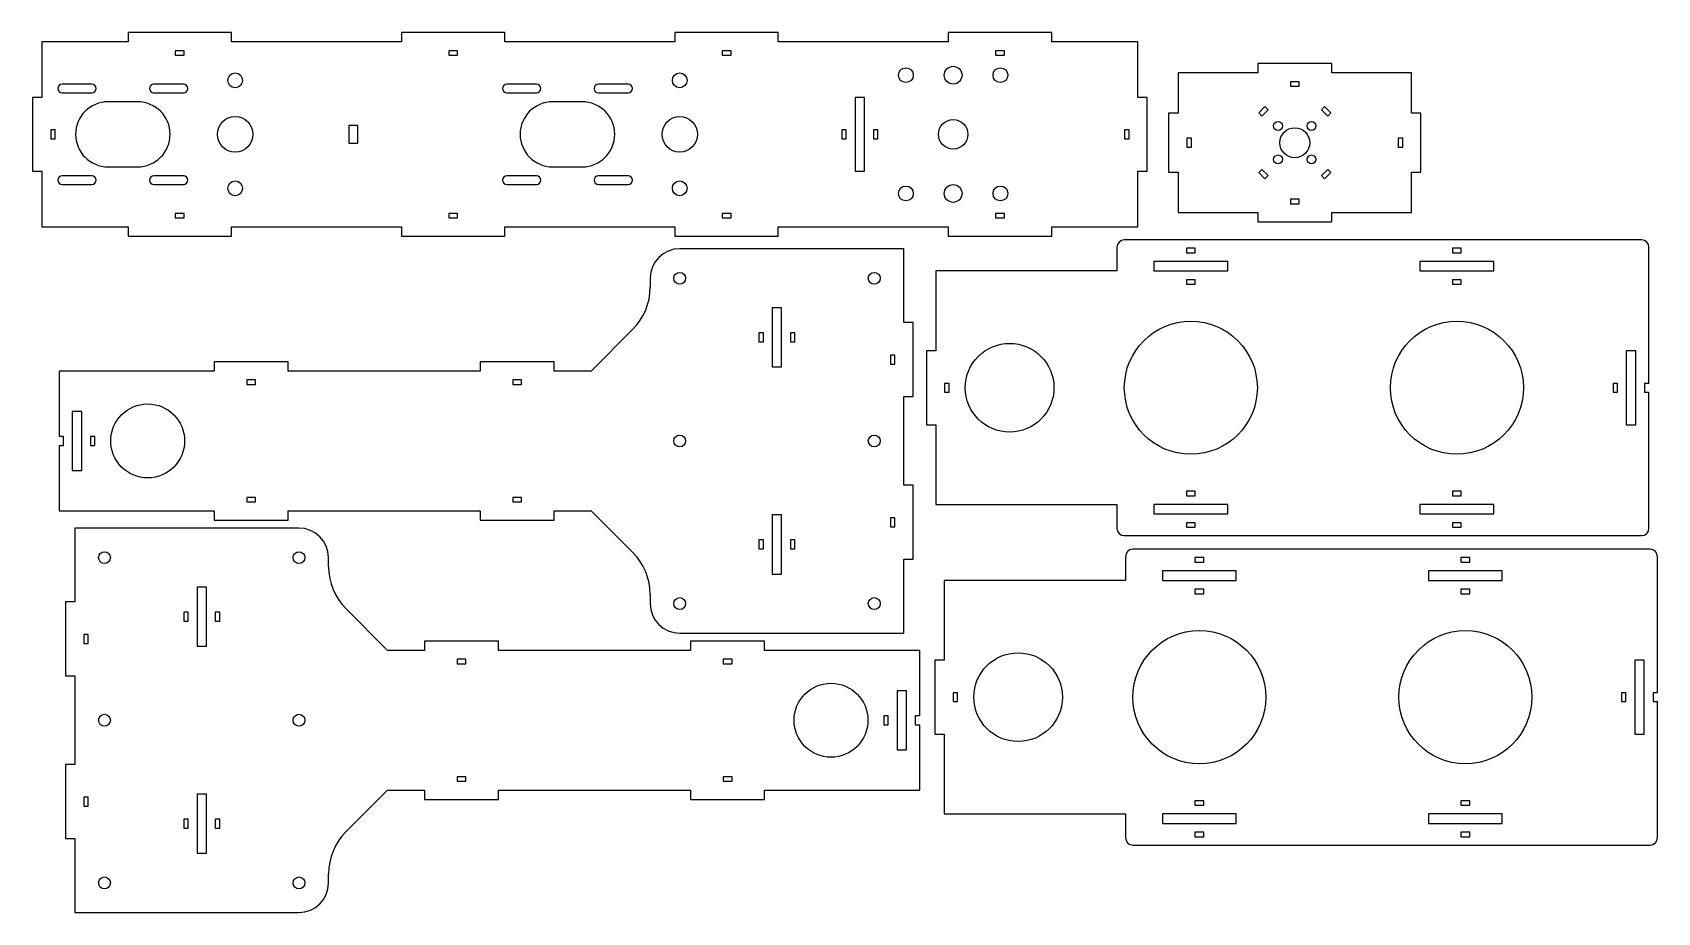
# Model space of a CAD drawing. Header units: millimetres. Extents: x 7 to 556, y 4 to 302.
import ezdxf

# ---------------------------------------------------------------- set-up
doc = ezdxf.new("R2010")
doc.units = ezdxf.units.MM

msp = doc.modelspace()

# ---------------------------------------------------------------- linework, layer by layer
at = {"color": 7, "linetype": 'Continuous', "lineweight": 25}
for p, q in [((9.78, 298.77), (9.78, 280.02)), ((38.93, 298.77), (9.78, 298.77)), ((38.93, 301.94), (38.93, 298.77)), ((73.93, 301.94), (38.93, 301.94)), ((73.93, 298.77), (73.93, 301.94)), ((131.43, 298.77), (73.93, 298.77)), ((131.43, 301.94), (131.43, 298.77)), ((166.43, 301.94), (131.43, 301.94)), ((166.43, 298.77), (166.43, 301.94)), ((223.93, 298.77), (166.43, 298.77)), ((223.93, 301.94), (223.93, 298.77)), ((258.93, 301.94), (223.93, 301.94)), ((258.93, 298.77), (258.93, 301.94)), ((316.43, 298.77), (258.93, 298.77)), ((316.43, 301.94), (316.43, 298.77)), ((351.43, 301.94), (316.43, 301.94)), ((351.43, 298.77), (351.43, 301.94)), ((380.58, 298.77), (351.43, 298.77)), ((380.58, 280.02), (380.58, 298.77)), ((57.93, 295.77), (54.93, 295.77)), ((54.93, 295.77), (54.93, 294.27)), ((54.93, 294.27), (57.93, 294.27)), ((57.93, 294.27), (57.93, 295.77)), ((150.43, 295.77), (147.43, 295.77)), ((147.43, 295.77), (147.43, 294.27)), ((147.43, 294.27), (150.43, 294.27)), ((150.43, 294.27), (150.43, 295.77)), ((242.93, 295.77), (239.93, 295.77)), ((239.93, 295.77), (239.93, 294.27)), ((239.93, 294.27), (242.93, 294.27)), ((242.93, 294.27), (242.93, 295.77)), ((335.43, 295.77), (332.43, 295.77)), ((332.43, 295.77), (332.43, 294.27)), ((332.43, 294.27), (335.43, 294.27)), ((335.43, 294.27), (335.43, 295.77)), ((421.16, 291.47), (421.16, 288.3)), ((446.16, 291.47), (421.16, 291.47)), ((446.16, 288.3), (446.16, 291.47)), ((421.16, 288.3), (394.16, 288.3)), ((394.16, 288.3), (394.16, 274.68)), ((473.16, 288.3), (446.16, 288.3)), ((473.16, 274.68), (473.16, 288.3)), ((26.68, 284.52), (16.68, 284.52)), ((16.68, 281.52), (26.68, 281.52)), ((57.68, 284.52), (47.68, 284.52)), ((47.68, 281.52), (57.68, 281.52)), ((177.08, 284.52), (167.08, 284.52)), ((167.08, 281.52), (177.08, 281.52)), ((208.08, 284.52), (198.08, 284.52)), ((198.08, 281.52), (208.08, 281.52)), ((435.16, 285.3), (432.16, 285.3)), ((432.16, 285.3), (432.16, 283.8)), ((432.16, 283.8), (435.16, 283.8)), ((435.16, 283.8), (435.16, 285.3)), ((6.61, 280.02), (6.61, 255.02)), ((9.78, 280.02), (6.61, 280.02)), ((42.18, 278.52), (32.18, 278.52)), ((192.58, 278.52), (182.58, 278.52)), ((288.08, 280.02), (284.91, 280.02)), ((284.91, 280.02), (284.91, 255.02)), ((288.08, 255.02), (288.08, 280.02)), ((383.76, 280.02), (380.58, 280.02)), ((383.76, 255.02), (383.76, 280.02)), ((423.58, 276.88), (421.46, 274.76)), ((422.52, 273.7), (424.64, 275.82)), ((424.64, 275.82), (423.58, 276.88)), ((443.73, 276.88), (442.67, 275.82)), ((442.67, 275.82), (444.79, 273.7)), ((445.85, 274.76), (443.73, 276.88)), ((116.68, 270.52), (113.68, 270.52)), ((113.68, 270.52), (113.68, 264.52)), ((116.68, 264.52), (116.68, 270.52)), ((390.98, 274.68), (390.98, 254.68)), ((394.16, 274.68), (390.98, 274.68)), ((421.46, 274.76), (422.52, 273.7)), ((444.79, 273.7), (445.85, 274.76)), ((476.33, 274.68), (473.16, 274.68)), ((476.33, 254.68), (476.33, 274.68)), ((14.28, 269.02), (12.78, 269.02)), ((12.78, 269.02), (12.78, 266.02)), ((12.78, 266.02), (14.28, 266.02)), ((14.28, 266.02), (14.28, 269.02)), ((113.68, 264.52), (116.68, 264.52)), ((281.91, 269.02), (280.41, 269.02)), ((280.41, 269.02), (280.41, 266.02)), ((280.41, 266.02), (281.91, 266.02)), ((281.91, 266.02), (281.91, 269.02)), ((292.58, 269.02), (291.08, 269.02)), ((291.08, 269.02), (291.08, 266.02)), ((291.08, 266.02), (292.58, 266.02)), ((292.58, 266.02), (292.58, 269.02)), ((377.58, 269.02), (376.08, 269.02)), ((376.08, 269.02), (376.08, 266.02)), ((376.08, 266.02), (377.58, 266.02)), ((377.58, 266.02), (377.58, 269.02)), ((398.66, 266.18), (397.16, 266.18)), ((397.16, 266.18), (397.16, 263.18)), ((398.66, 263.18), (398.66, 266.18)), ((470.16, 266.18), (468.66, 266.18)), ((468.66, 266.18), (468.66, 263.18)), ((470.16, 263.18), (470.16, 266.18)), ((397.16, 263.18), (398.66, 263.18)), ((468.66, 263.18), (470.16, 263.18)), ((6.61, 255.02), (9.78, 255.02)), ((9.78, 255.02), (9.78, 236.27)), ((26.68, 253.52), (16.68, 253.52)), ((32.18, 256.52), (42.18, 256.52)), ((57.68, 253.52), (47.68, 253.52)), ((177.08, 253.52), (167.08, 253.52)), ((182.58, 256.52), (192.58, 256.52)), ((208.08, 253.52), (198.08, 253.52)), ((284.91, 255.02), (288.08, 255.02)), ((380.58, 255.02), (383.76, 255.02)), ((380.58, 236.27), (380.58, 255.02)), ((390.98, 254.68), (394.16, 254.68)), ((394.16, 254.68), (394.16, 241.07)), ((422.52, 255.67), (421.46, 254.61)), ((421.46, 254.61), (423.58, 252.49)), ((424.64, 253.55), (422.52, 255.67)), ((423.58, 252.49), (424.64, 253.55)), ((444.79, 255.67), (442.67, 253.55)), ((442.67, 253.55), (443.73, 252.49)), ((443.73, 252.49), (445.85, 254.61)), ((445.85, 254.61), (444.79, 255.67)), ((473.16, 254.68), (476.33, 254.68)), ((473.16, 241.07), (473.16, 254.68)), ((16.68, 250.52), (26.68, 250.52)), ((47.68, 250.52), (57.68, 250.52)), ((167.08, 250.52), (177.08, 250.52)), ((198.08, 250.52), (208.08, 250.52)), ((435.16, 245.57), (432.16, 245.57)), ((432.16, 245.57), (432.16, 244.07)), ((432.16, 244.07), (435.16, 244.07)), ((435.16, 244.07), (435.16, 245.57)), ((57.93, 240.77), (54.93, 240.77)), ((54.93, 240.77), (54.93, 239.27)), ((54.93, 239.27), (57.93, 239.27)), ((57.93, 239.27), (57.93, 240.77)), ((150.43, 240.77), (147.43, 240.77)), ((147.43, 240.77), (147.43, 239.27)), ((147.43, 239.27), (150.43, 239.27)), ((150.43, 239.27), (150.43, 240.77)), ((242.93, 240.77), (239.93, 240.77)), ((239.93, 240.77), (239.93, 239.27)), ((239.93, 239.27), (242.93, 239.27)), ((242.93, 239.27), (242.93, 240.77)), ((335.43, 240.77), (332.43, 240.77)), ((332.43, 240.77), (332.43, 239.27)), ((332.43, 239.27), (335.43, 239.27)), ((335.43, 239.27), (335.43, 240.77)), ((394.16, 241.07), (421.16, 241.07)), ((421.16, 241.07), (421.16, 237.9)), ((421.16, 237.9), (446.16, 237.9)), ((446.16, 237.9), (446.16, 241.07)), ((446.16, 241.07), (473.16, 241.07)), ((9.78, 236.27), (38.93, 236.27)), ((38.93, 236.27), (38.93, 233.09)), ((38.93, 233.09), (73.93, 233.09)), ((73.93, 233.09), (73.93, 236.27)), ((73.93, 236.27), (131.43, 236.27)), ((131.43, 236.27), (131.43, 233.09)), ((131.43, 233.09), (166.43, 233.09)), ((166.43, 233.09), (166.43, 236.27)), ((166.43, 236.27), (223.93, 236.27)), ((223.93, 236.27), (223.93, 233.09)), ((223.93, 233.09), (258.93, 233.09)), ((258.93, 233.09), (258.93, 236.27)), ((258.93, 236.27), (316.43, 236.27)), ((316.43, 236.27), (316.43, 233.09)), ((316.43, 233.09), (351.43, 233.09)), ((351.43, 233.09), (351.43, 236.27)), ((351.43, 236.27), (380.58, 236.27)), ((550.99, 231.82), (375.99, 231.82)), ((301.38, 228.85), (225.58, 228.85)), ((301.38, 203.85), (301.38, 228.85)), ((373.49, 229.32), (373.49, 221.32)), ((399.99, 228.99), (396.99, 228.99)), ((396.99, 228.99), (396.99, 227.49)), ((396.99, 227.49), (399.99, 227.49)), ((399.99, 227.49), (399.99, 228.99)), ((489.99, 228.99), (486.99, 228.99)), ((486.99, 228.99), (486.99, 227.49)), ((486.99, 227.49), (489.99, 227.49)), ((489.99, 227.49), (489.99, 228.99)), ((553.49, 183.32), (553.49, 229.32)), ((373.49, 221.32), (312.18, 221.32)), ((312.18, 221.32), (312.18, 194.32)), ((410.99, 224.49), (385.99, 224.49)), ((385.99, 224.49), (385.99, 221.32)), ((385.99, 221.32), (410.99, 221.32)), ((410.99, 221.32), (410.99, 224.49)), ((500.99, 224.49), (475.99, 224.49)), ((475.99, 224.49), (475.99, 221.32)), ((475.99, 221.32), (500.99, 221.32)), ((500.99, 221.32), (500.99, 224.49)), ((215.58, 218.85), (215.58, 215.75)), ((396.99, 218.32), (396.99, 216.82)), ((399.99, 218.32), (396.99, 218.32)), ((396.99, 216.82), (399.99, 216.82)), ((399.99, 216.82), (399.99, 218.32)), ((486.99, 218.32), (486.99, 216.82)), ((489.99, 218.32), (486.99, 218.32)), ((486.99, 216.82), (489.99, 216.82)), ((489.99, 216.82), (489.99, 218.32)), ((256.89, 208.85), (256.89, 188.85)), ((260.06, 208.85), (256.89, 208.85)), ((260.06, 188.85), (260.06, 208.85)), ((304.55, 203.85), (301.38, 203.85)), ((304.55, 178.85), (304.55, 203.85)), ((209.72, 201.61), (195.58, 187.46)), ((252.39, 200.35), (252.39, 197.35)), ((253.89, 200.35), (252.39, 200.35)), ((253.89, 197.35), (253.89, 200.35)), ((264.56, 200.35), (263.06, 200.35)), ((263.06, 200.35), (263.06, 197.35)), ((264.56, 197.35), (264.56, 200.35)), ((252.39, 197.35), (253.89, 197.35)), ((263.06, 197.35), (264.56, 197.35)), ((296.88, 192.85), (296.88, 189.85)), ((298.38, 192.85), (296.88, 192.85)), ((298.38, 189.85), (298.38, 192.85)), ((309.01, 194.32), (309.01, 169.32)), ((312.18, 194.32), (309.01, 194.32)), ((548.99, 194.32), (545.82, 194.32)), ((545.82, 194.32), (545.82, 169.32)), ((548.99, 169.32), (548.99, 194.32)), ((15.58, 187.46), (15.58, 165.35)), ((68.08, 187.46), (15.58, 187.46)), ((68.08, 190.64), (68.08, 187.46)), ((93.08, 190.64), (68.08, 190.64)), ((93.08, 187.46), (93.08, 190.64)), ((158.08, 187.46), (93.08, 187.46)), ((158.08, 190.64), (158.08, 187.46)), ((183.08, 190.64), (158.08, 190.64)), ((183.08, 187.46), (183.08, 190.64)), ((195.58, 187.46), (183.08, 187.46)), ((256.89, 188.85), (260.06, 188.85)), ((296.88, 189.85), (298.38, 189.85)), ((79.08, 184.46), (79.08, 182.96)), ((82.08, 184.46), (79.08, 184.46)), ((79.08, 182.96), (82.08, 182.96)), ((82.08, 182.96), (82.08, 184.46)), ((169.08, 184.46), (169.08, 182.96)), ((172.08, 184.46), (169.08, 184.46)), ((169.08, 182.96), (172.08, 182.96)), ((172.08, 182.96), (172.08, 184.46)), ((316.68, 183.32), (315.18, 183.32)), ((315.18, 183.32), (315.18, 180.32)), ((316.68, 180.32), (316.68, 183.32)), ((541.32, 183.32), (541.32, 180.32)), ((542.82, 183.32), (541.32, 183.32)), ((542.82, 180.32), (542.82, 183.32)), ((553.49, 183.32), (551.99, 183.32)), ((551.99, 183.32), (551.99, 180.32)), ((301.38, 178.85), (304.55, 178.85)), ((301.38, 148.85), (301.38, 178.85)), ((315.18, 180.32), (316.68, 180.32)), ((541.32, 180.32), (542.82, 180.32)), ((551.99, 180.32), (553.49, 180.32)), ((553.49, 134.32), (553.49, 180.32)), ((20.08, 173.85), (20.08, 153.85)), ((23.25, 173.85), (20.08, 173.85)), ((23.25, 153.85), (23.25, 173.85)), ((17.08, 165.35), (15.58, 165.35)), ((17.08, 162.35), (17.08, 165.35)), ((27.75, 165.35), (26.25, 165.35)), ((26.25, 165.35), (26.25, 162.35)), ((27.75, 162.35), (27.75, 165.35)), ((309.01, 169.32), (312.18, 169.32)), ((312.18, 169.32), (312.18, 142.32)), ((545.82, 169.32), (548.99, 169.32)), ((15.58, 162.35), (17.08, 162.35)), ((15.58, 162.35), (15.58, 140.24)), ((26.25, 162.35), (27.75, 162.35)), ((20.08, 153.85), (23.25, 153.85)), ((304.55, 148.85), (301.38, 148.85)), ((304.55, 123.85), (304.55, 148.85)), ((79.08, 144.74), (79.08, 143.24)), ((82.08, 144.74), (79.08, 144.74)), ((79.08, 143.24), (82.08, 143.24)), ((82.08, 143.24), (82.08, 144.74)), ((169.08, 144.74), (169.08, 143.24)), ((172.08, 144.74), (169.08, 144.74)), ((169.08, 143.24), (172.08, 143.24)), ((172.08, 143.24), (172.08, 144.74)), ((399.99, 146.82), (396.99, 146.82)), ((396.99, 146.82), (396.99, 145.32)), ((396.99, 145.32), (399.99, 145.32)), ((399.99, 145.32), (399.99, 146.82)), ((489.99, 146.82), (486.99, 146.82)), ((486.99, 146.82), (486.99, 145.32)), ((486.99, 145.32), (489.99, 145.32)), ((489.99, 145.32), (489.99, 146.82)), ((15.58, 140.24), (68.08, 140.24)), ((68.08, 140.24), (68.08, 137.06)), ((93.08, 137.06), (93.08, 140.24)), ((93.08, 140.24), (158.08, 140.24)), ((158.08, 140.24), (158.08, 137.06)), ((183.08, 137.06), (183.08, 140.24)), ((183.08, 140.24), (195.58, 140.24)), ((195.58, 140.24), (209.72, 126.1)), ((256.89, 138.85), (256.89, 118.85)), ((260.06, 138.85), (256.89, 138.85)), ((260.06, 118.85), (260.06, 138.85)), ((296.88, 137.85), (296.88, 134.85)), ((298.38, 137.85), (296.88, 137.85)), ((298.38, 134.85), (298.38, 137.85)), ((312.18, 142.32), (373.49, 142.32)), ((373.49, 142.32), (373.49, 134.32)), ((385.99, 142.32), (385.99, 139.14)), ((410.99, 142.32), (385.99, 142.32)), ((385.99, 139.14), (410.99, 139.14)), ((410.99, 139.14), (410.99, 142.32)), ((500.99, 142.32), (475.99, 142.32)), ((475.99, 142.32), (475.99, 139.14)), ((475.99, 139.14), (500.99, 139.14)), ((500.99, 139.14), (500.99, 142.32)), ((96.76, 134.4), (20.96, 134.4)), ((20.96, 134.4), (20.96, 109.4)), ((68.08, 137.06), (93.08, 137.06)), ((158.08, 137.06), (183.08, 137.06)), ((296.88, 134.85), (298.38, 134.85)), ((399.99, 136.14), (396.99, 136.14)), ((396.99, 136.14), (396.99, 134.64)), ((396.99, 134.64), (399.99, 134.64)), ((399.99, 134.64), (399.99, 136.14)), ((489.99, 136.14), (486.99, 136.14)), ((486.99, 136.14), (486.99, 134.64)), ((486.99, 134.64), (489.99, 134.64)), ((489.99, 134.64), (489.99, 136.14)), ((252.39, 130.35), (252.39, 127.35)), ((253.89, 130.35), (252.39, 130.35)), ((252.39, 127.35), (253.89, 127.35)), ((253.89, 127.35), (253.89, 130.35)), ((263.06, 130.35), (263.06, 127.35)), ((264.56, 130.35), (263.06, 130.35)), ((263.06, 127.35), (264.56, 127.35)), ((264.56, 127.35), (264.56, 130.35)), ((375.99, 131.82), (550.99, 131.82)), ((553.87, 127.2), (378.87, 127.2)), ((106.76, 121.29), (106.76, 124.4)), ((301.38, 123.85), (304.55, 123.85)), ((301.38, 98.85), (301.38, 123.85)), ((376.37, 124.7), (376.37, 116.7)), ((402.87, 124.38), (399.87, 124.38)), ((399.87, 124.38), (399.87, 122.88)), ((399.87, 122.88), (402.87, 122.88)), ((402.87, 122.88), (402.87, 124.38)), ((492.87, 124.38), (489.87, 124.38)), ((489.87, 124.38), (489.87, 122.88)), ((489.87, 122.88), (492.87, 122.88)), ((492.87, 122.88), (492.87, 124.38)), ((556.37, 78.7), (556.37, 124.7)), ((256.89, 118.85), (260.06, 118.85)), ((376.37, 116.7), (315.06, 116.7)), ((315.06, 116.7), (315.06, 89.7)), ((413.87, 119.88), (388.87, 119.88)), ((388.87, 119.88), (388.87, 116.7)), ((388.87, 116.7), (413.87, 116.7)), ((413.87, 116.7), (413.87, 119.88)), ((503.87, 119.88), (478.87, 119.88)), ((478.87, 119.88), (478.87, 116.7)), ((478.87, 116.7), (503.87, 116.7)), ((503.87, 116.7), (503.87, 119.88)), ((65.45, 114.4), (62.27, 114.4)), ((62.27, 114.4), (62.27, 94.4)), ((65.45, 94.4), (65.45, 114.4)), ((215.58, 111.96), (215.58, 108.85)), ((399.87, 113.7), (399.87, 112.2)), ((402.87, 113.7), (399.87, 113.7)), ((399.87, 112.2), (402.87, 112.2)), ((402.87, 112.2), (402.87, 113.7)), ((489.87, 113.7), (489.87, 112.2)), ((492.87, 113.7), (489.87, 113.7)), ((489.87, 112.2), (492.87, 112.2)), ((492.87, 112.2), (492.87, 113.7)), ((17.79, 109.4), (17.79, 84.4)), ((20.96, 109.4), (17.79, 109.4)), ((59.27, 105.9), (57.77, 105.9)), ((57.77, 105.9), (57.77, 102.9)), ((59.27, 102.9), (59.27, 105.9)), ((69.95, 105.9), (68.45, 105.9)), ((68.45, 105.9), (68.45, 102.9)), ((69.95, 102.9), (69.95, 105.9)), ((126.76, 93.01), (112.62, 107.15)), ((57.77, 102.9), (59.27, 102.9)), ((68.45, 102.9), (69.95, 102.9)), ((25.46, 98.4), (23.96, 98.4)), ((23.96, 98.4), (23.96, 95.4)), ((23.96, 95.4), (25.46, 95.4)), ((25.46, 95.4), (25.46, 98.4)), ((62.27, 94.4), (65.45, 94.4)), ((139.26, 96.18), (139.26, 93.01)), ((164.26, 96.18), (139.26, 96.18)), ((164.26, 93.01), (164.26, 96.18)), ((225.58, 98.85), (301.38, 98.85)), ((229.26, 96.18), (229.26, 93.01)), ((254.26, 96.18), (229.26, 96.18)), ((254.26, 93.01), (254.26, 96.18)), ((139.26, 93.01), (126.76, 93.01)), ((153.26, 90.01), (150.26, 90.01)), ((150.26, 90.01), (150.26, 88.51)), ((150.26, 88.51), (153.26, 88.51)), ((153.26, 88.51), (153.26, 90.01)), ((229.26, 93.01), (164.26, 93.01)), ((243.26, 90.01), (240.26, 90.01)), ((240.26, 90.01), (240.26, 88.51)), ((240.26, 88.51), (243.26, 88.51)), ((243.26, 88.51), (243.26, 90.01)), ((306.76, 93.01), (254.26, 93.01)), ((306.76, 70.9), (306.76, 93.01)), ((311.88, 89.7), (311.88, 64.7)), ((315.06, 89.7), (311.88, 89.7)), ((551.87, 89.7), (548.69, 89.7)), ((548.69, 89.7), (548.69, 64.7)), ((551.87, 64.7), (551.87, 89.7)), ((17.79, 84.4), (20.96, 84.4)), ((20.96, 84.4), (20.96, 54.4)), ((302.26, 79.4), (299.09, 79.4)), ((299.09, 79.4), (299.09, 59.4)), ((302.26, 59.4), (302.26, 79.4)), ((319.56, 78.7), (318.06, 78.7)), ((318.06, 78.7), (318.06, 75.7)), ((319.56, 75.7), (319.56, 78.7)), ((544.19, 78.7), (544.19, 75.7)), ((545.69, 78.7), (544.19, 78.7)), ((545.69, 75.7), (545.69, 78.7)), ((556.37, 78.7), (554.87, 78.7)), ((554.87, 78.7), (554.87, 75.7)), ((318.06, 75.7), (319.56, 75.7)), ((544.19, 75.7), (545.69, 75.7)), ((554.87, 75.7), (556.37, 75.7)), ((556.37, 29.7), (556.37, 75.7)), ((294.59, 70.9), (294.59, 67.9)), ((296.09, 70.9), (294.59, 70.9)), ((294.59, 67.9), (296.09, 67.9)), ((296.09, 67.9), (296.09, 70.9)), ((306.76, 70.9), (305.26, 70.9)), ((305.26, 70.9), (305.26, 67.9)), ((305.26, 67.9), (306.76, 67.9)), ((306.76, 45.78), (306.76, 67.9)), ((311.88, 64.7), (315.06, 64.7)), ((315.06, 64.7), (315.06, 37.7)), ((548.69, 64.7), (551.87, 64.7)), ((299.09, 59.4), (302.26, 59.4)), ((17.79, 54.4), (17.79, 29.4)), ((20.96, 54.4), (17.79, 54.4)), ((153.26, 50.28), (150.26, 50.28)), ((150.26, 50.28), (150.26, 48.78)), ((153.26, 48.78), (153.26, 50.28)), ((243.26, 50.28), (240.26, 50.28)), ((240.26, 50.28), (240.26, 48.78)), ((243.26, 48.78), (243.26, 50.28)), ((65.45, 44.4), (62.27, 44.4)), ((62.27, 44.4), (62.27, 24.4)), ((65.45, 24.4), (65.45, 44.4)), ((112.62, 31.64), (126.76, 45.78)), ((126.76, 45.78), (139.26, 45.78)), ((139.26, 45.78), (139.26, 42.61)), ((150.26, 48.78), (153.26, 48.78)), ((164.26, 42.61), (164.26, 45.78)), ((164.26, 45.78), (229.26, 45.78)), ((229.26, 45.78), (229.26, 42.61)), ((240.26, 48.78), (243.26, 48.78)), ((254.26, 42.61), (254.26, 45.78)), ((254.26, 45.78), (306.76, 45.78)), ((25.46, 43.4), (23.96, 43.4)), ((23.96, 43.4), (23.96, 40.4)), ((23.96, 40.4), (25.46, 40.4)), ((25.46, 40.4), (25.46, 43.4)), ((139.26, 42.61), (164.26, 42.61)), ((229.26, 42.61), (254.26, 42.61)), ((402.87, 42.2), (399.87, 42.2)), ((399.87, 42.2), (399.87, 40.7)), ((399.87, 40.7), (402.87, 40.7)), ((402.87, 40.7), (402.87, 42.2)), ((492.87, 42.2), (489.87, 42.2)), ((489.87, 42.2), (489.87, 40.7)), ((489.87, 40.7), (492.87, 40.7)), ((492.87, 40.7), (492.87, 42.2)), ((57.77, 35.9), (57.77, 32.9)), ((59.27, 35.9), (57.77, 35.9)), ((59.27, 32.9), (59.27, 35.9)), ((69.95, 35.9), (68.45, 35.9)), ((68.45, 35.9), (68.45, 32.9)), ((69.95, 32.9), (69.95, 35.9)), ((315.06, 37.7), (376.37, 37.7)), ((376.37, 37.7), (376.37, 29.7)), ((388.87, 37.7), (388.87, 34.53)), ((413.87, 37.7), (388.87, 37.7)), ((388.87, 34.53), (413.87, 34.53)), ((413.87, 34.53), (413.87, 37.7)), ((503.87, 37.7), (478.87, 37.7)), ((478.87, 37.7), (478.87, 34.53)), ((478.87, 34.53), (503.87, 34.53)), ((503.87, 34.53), (503.87, 37.7)), ((17.79, 29.4), (20.96, 29.4)), ((20.96, 29.4), (20.96, 4.4)), ((57.77, 32.9), (59.27, 32.9)), ((68.45, 32.9), (69.95, 32.9)), ((402.87, 31.53), (399.87, 31.53)), ((399.87, 31.53), (399.87, 30.03)), ((399.87, 30.03), (402.87, 30.03)), ((402.87, 30.03), (402.87, 31.53)), ((492.87, 31.53), (489.87, 31.53)), ((489.87, 31.53), (489.87, 30.03)), ((489.87, 30.03), (492.87, 30.03)), ((492.87, 30.03), (492.87, 31.53)), ((62.27, 24.4), (65.45, 24.4)), ((378.87, 27.2), (553.87, 27.2)), ((106.76, 14.4), (106.76, 17.5)), ((20.96, 4.4), (96.76, 4.4))]:
    msp.add_line(p, q, dxfattribs=at)
for centre, radius in [((75.18, 285.77), 2.5), ((225.58, 285.77), 2.5), ((302.08, 287.52), 2.5), ((318.08, 287.52), 3), ((334.08, 287.52), 2.5), ((75.18, 267.52), 6), ((225.58, 267.52), 6), ((318.08, 267.52), 5), ((428, 270.34), 1.5), ((433.66, 264.68), 5.07), ((439.31, 270.34), 1.5), ((428, 259.03), 1.5), ((439.31, 259.03), 1.5), ((75.18, 249.27), 2.5), ((225.58, 249.27), 2.5), ((302.08, 247.52), 2.5), ((318.08, 247.52), 3), ((334.08, 247.52), 2.5), ((225.58, 218.85), 2), ((291.38, 218.85), 2), ((398.49, 181.82), 22.5), ((488.49, 181.82), 22.5), ((337.18, 181.82), 15), ((45.58, 163.85), 12.5), ((225.58, 163.85), 2), ((291.38, 163.85), 2), ((30.96, 124.4), 2), ((96.76, 124.4), 2), ((225.58, 108.85), 2), ((291.38, 108.85), 2), ((401.37, 77.2), 22.5), ((491.37, 77.2), 22.5), ((340.06, 77.2), 15), ((276.76, 69.4), 12.5), ((30.96, 69.4), 2), ((96.76, 69.4), 2), ((30.96, 14.4), 2), ((96.76, 14.4), 2)]:
    msp.add_circle(centre, radius, dxfattribs=at)
for centre, radius, start, end in [((16.68, 283.02), 1.5, 90, 270), ((26.68, 283.02), 1.5, 270, 90), ((47.68, 283.02), 1.5, 90, 270), ((57.68, 283.02), 1.5, 270, 90), ((167.08, 283.02), 1.5, 90, 270), ((177.08, 283.02), 1.5, 270, 90), ((198.08, 283.02), 1.5, 90, 270), ((208.08, 283.02), 1.5, 270, 90), ((32.18, 267.52), 11, 90, 270), ((42.18, 267.52), 11, 270, 90), ((182.58, 267.52), 11, 90, 270), ((192.58, 267.52), 11, 270, 90), ((16.68, 252.02), 1.5, 90, 270), ((26.68, 252.02), 1.5, 270, 90), ((47.68, 252.02), 1.5, 90, 270), ((57.68, 252.02), 1.5, 270, 90), ((167.08, 252.02), 1.5, 90, 270), ((177.08, 252.02), 1.5, 270, 90), ((198.08, 252.02), 1.5, 90, 270), ((208.08, 252.02), 1.5, 270, 90), ((375.99, 229.32), 2.5, 90, 180), ((550.99, 229.32), 2.5, 0, 90), ((225.58, 218.85), 10, 90, 180), ((195.58, 215.75), 20, 315, 0), ((96.76, 124.4), 10, 0, 90), ((375.99, 134.32), 2.5, 180, 270), ((550.99, 134.32), 2.5, 270, 0), ((378.87, 124.7), 2.5, 90, 180), ((553.87, 124.7), 2.5, 0, 90), ((126.76, 121.29), 20, 180, 225), ((195.58, 111.96), 20, 0, 45), ((225.58, 108.85), 10, 180, 270), ((126.76, 17.5), 20, 135, 180), ((378.87, 29.7), 2.5, 180, 270), ((553.87, 29.7), 2.5, 270, 0), ((96.76, 14.4), 10, 270, 0)]:
    msp.add_arc(centre, radius, start, end, dxfattribs=at)

doc.saveas('drawing.dxf')
